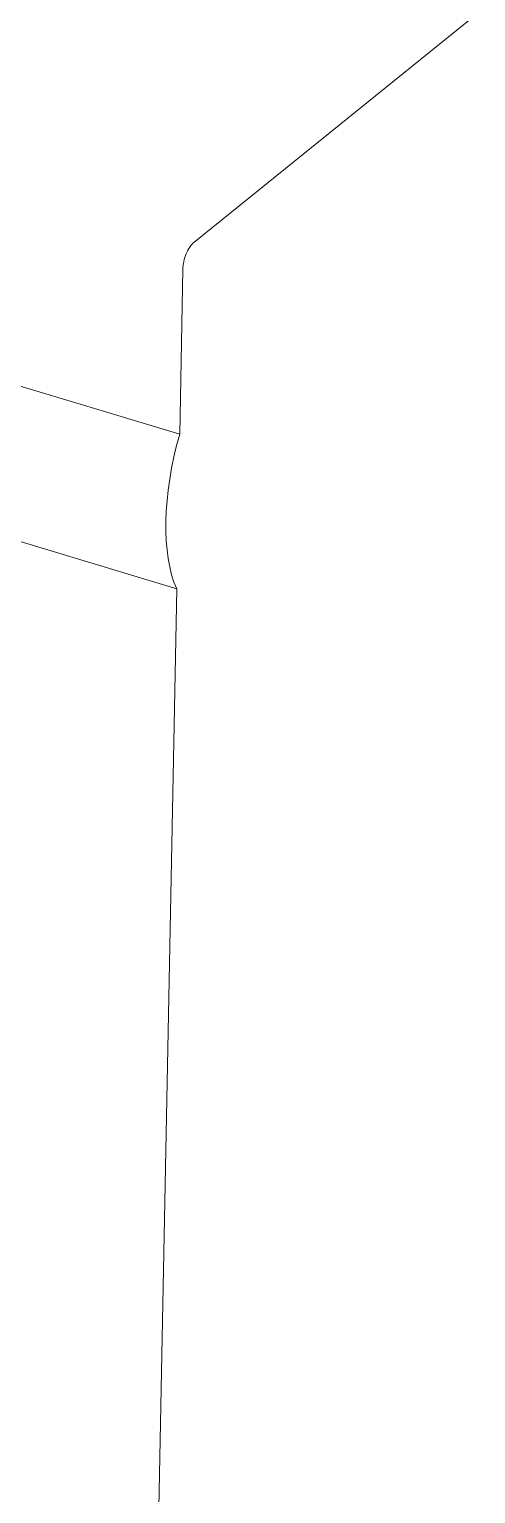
# Model space of a CAD drawing. Header units: inches. Extents: x 67578 to 72421, y -34894 to -31675.
# Drawn here: x 69266.6 to 69276.64, y -33787.56 to -33754.69 of the extents above; entities that cross this region are included whole.
import ezdxf

# ---------------------------------------------------------------- set-up
doc = ezdxf.new("R2010")
doc.units = ezdxf.units.IN
doc.header["$MEASUREMENT"] = 0

# ---------------------------------------------------------------- blocks, each defined once
blk = doc.blocks.new('A$C24EF5112')
at = {"color": 0, "linetype": 'Continuous', "lineweight": 0, "extrusion": (1.17636e-17, 0.017452, 0.999848)}
for p, q in [((-236.687, 322.44), (-132.314, 291)), ((-236.804, 316.416), (-132.431, 284.976)), ((-120.765, 307.341), (-131.763, 298.472)), ((-132.189, 297.432), (-132.314, 291)), ((-132.431, 284.976), (-136.671, 66.76))]:
    blk.add_line(p, q, dxfattribs=at)
at = {"color": 0, "linetype": 'Continuous', "lineweight": 0}
for centre, major_axis, start_param, end_param in [((-131.777, 297.764), (-0.234, -0.776), 3.711055, 5.281852), ((-129.421, 290.368), (-1.947, -6.463), 4.746325, 5.817378)]:
    blk.add_ellipse(centre, major_axis=major_axis, ratio=0.437606, start_param=start_param, end_param=end_param, dxfattribs=at)

msp = doc.modelspace()

# ---------------------------------------------------------------- block references
at = {"xscale": 0.5760000000000001, "yscale": 0.5760000000000001, "zscale": 0.5760000000000001}
msp.add_blockref('A$C24EF5112', (69346.197, -33931.397), dxfattribs=at)

doc.saveas('drawing.dxf')
